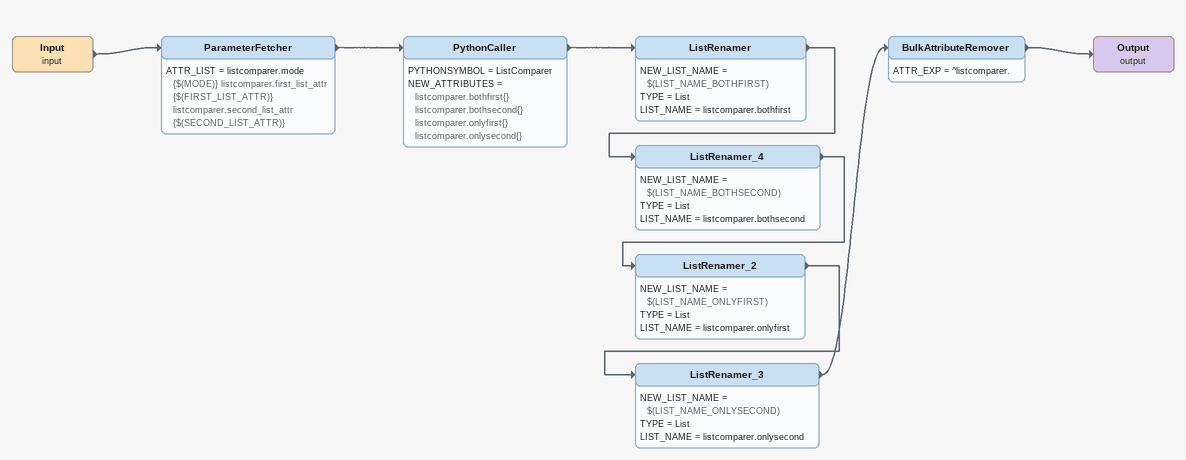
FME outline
Input (input)
    -> ParameterFetcher
ParameterFetcher
    ATTR_LIST = listcomparer.mode {$(MODE)} listcomparer.first_list_attr {$(FIRST_LIST_ATTR)} listcomparer.second_list_attr {$(SECOND_LIST_ATTR)}
    -> PythonCaller
PythonCaller
    PYTHONSYMBOL = ListComparer
    NEW_ATTRIBUTES = listcomparer.bothfirst{} listcomparer.bothsecond{} listcomparer.onlyfirst{} listcomparer.onlysecond{}
    -> ListRenamer
ListRenamer
    NEW_LIST_NAME = $(LIST_NAME_BOTHFIRST)
    TYPE = List
    LIST_NAME = listcomparer.bothfirst
    -> ListRenamer_4
ListRenamer_4
    NEW_LIST_NAME = $(LIST_NAME_BOTHSECOND)
    TYPE = List
    LIST_NAME = listcomparer.bothsecond
    -> ListRenamer_2
ListRenamer_2
    NEW_LIST_NAME = $(LIST_NAME_ONLYFIRST)
    TYPE = List
    LIST_NAME = listcomparer.onlyfirst
    -> ListRenamer_3
ListRenamer_3
    NEW_LIST_NAME = $(LIST_NAME_ONLYSECOND)
    TYPE = List
    LIST_NAME = listcomparer.onlysecond
    -> BulkAttributeRemover
BulkAttributeRemover
    ATTR_EXP = ^listcomparer.
    -> Output (output)
Output (output)
